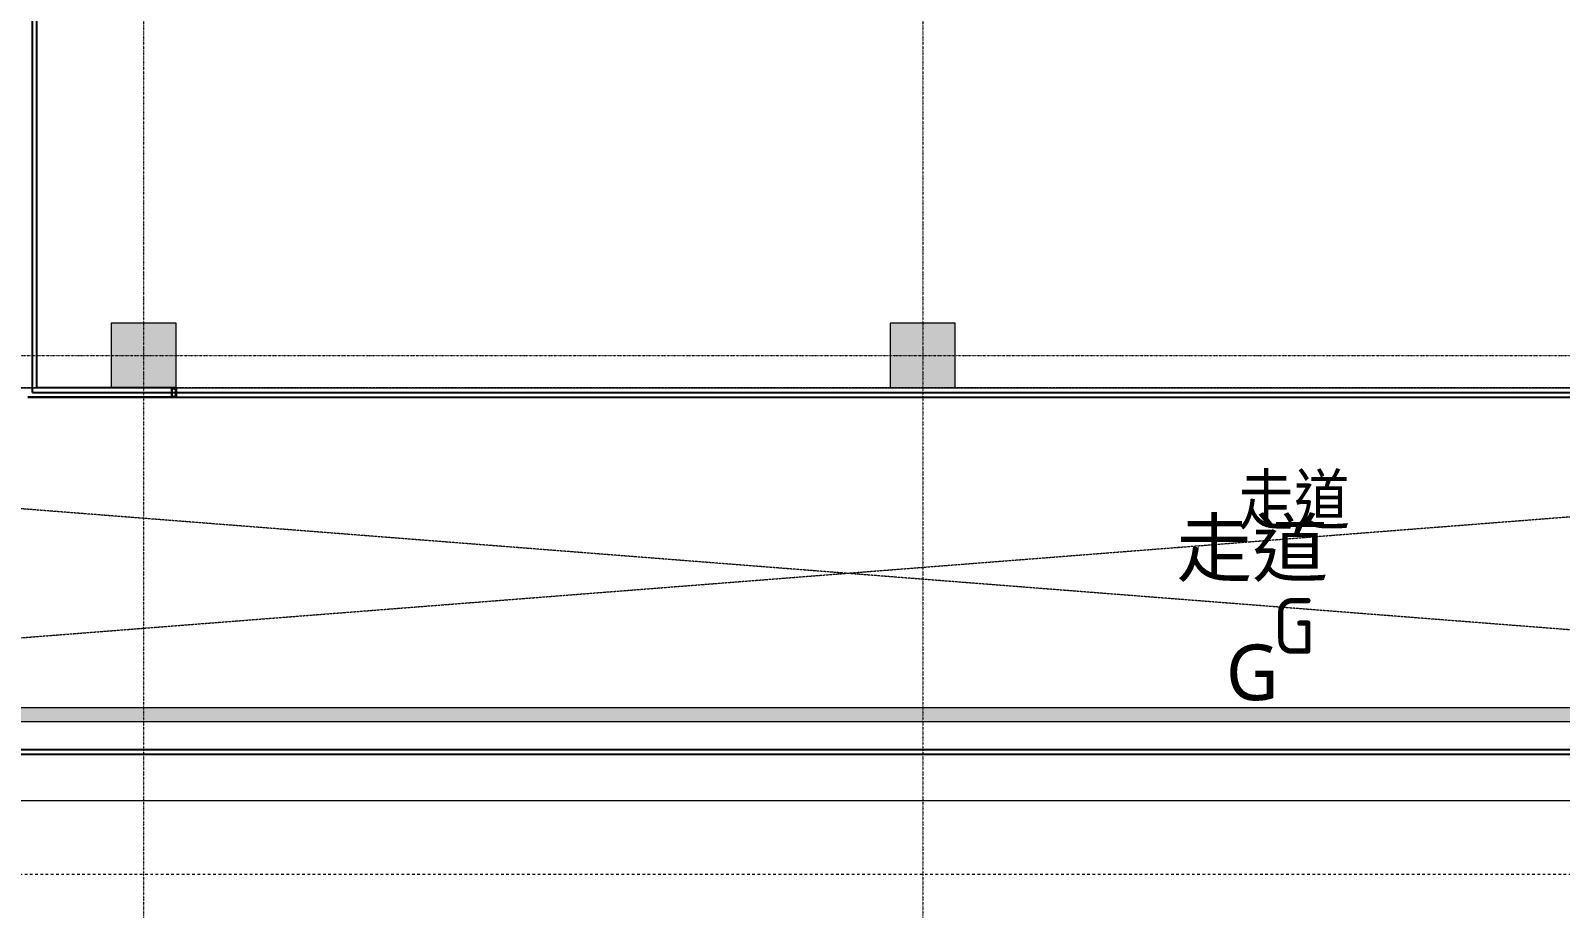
# Model space of a CAD drawing. Extents: x -76427 to 292734, y -42117 to 131250.
# Drawn here: x 208781 to 225276, y 54034 to 63505 of the extents above; entities that cross this region are included whole.
import ezdxf
from ezdxf.enums import TextEntityAlignment as Align

# ---------------------------------------------------------------- set-up
doc = ezdxf.new("R2010")
doc.units = 0
doc.header["$LTSCALE"] = 10
for name, pattern in [('H12PL1$0$HIDDEN', [0.4, 0.3, -0.1]), ('H12PL1$0$JJP_三點線', [0.9, 0.3, -0.15, 0, -0.15, 0, -0.15, 0, -0.15]), ('XFM7P10ICA$0$H12PL1$0$JJP_三點線', [0.9, 0.3, -0.15, 0, -0.15, 0, -0.15, 0, -0.15]), ('XFM7P10ICA$0$H12PL1$0$TAI_虛線', [5.644, 2.822, -2.822])]:
    doc.linetypes.add(name, pattern=pattern)
for name, color, linetype in [('H12PL1$0$A-OBJE-2D', 252, 'Continuous'), ('H12PL1$0$A-ZONE', 252, 'Continuous'), ('H12PL1$0$S-COL', 252, 'Continuous'), ('H12PL1$0$S-GRID', 252, 'Continuous'), ('XFDP10$0$A-W-P4S (50K)', 2, 'Continuous'), ('XFM7P10ICA$0$H12PL1$0$A-TEXT-修改說明', 252, 'Continuous'), ('XFM7P10ICA$0$H12PL1$0$A-WALL-IN', 252, 'Continuous'), ('XFM7P10ICA$0$H12PL1$0$A-ZONE', 252, 'Continuous'), ('XFM7P10ICA$0$H12PL1$0$Hattch', 252, 'Continuous'), ('XFM7P10ICA$0$H12PL1$0$S-COL', 252, 'Continuous'), ('XFM7P10ICA$0$H12PL1$0$S-GRID', 252, 'Continuous'), ('XFM7P10ICA$0$XFDP15$0$A-Partition-Col', 1, 'Continuous'), ('XFM7P10ICA$0$XFDP15$0$A-W-F2S (50K)', 2, 'Continuous')]:
    doc.layers.add(name, color=color, linetype=linetype)
doc.styles.add('H12PL1$0$Standard', font='', dxfattribs={"width": 0.8})
doc.styles.add('XFM7P10ICA$0$H12PL1$0$Standard', font='isocp.shx', dxfattribs={"bigfont": 'chineset.shx'})
doc.styles.get('H12PL1$0$Standard').set_extended_font_data('Microsoft JhengHei')

# ---------------------------------------------------------------- blocks, each defined once
blk = doc.blocks.new('XFM7P10ICA$0$XFDP15$0$TP1-100-Partition_Col-side')
for points in [[(-5, -4.8), (-5.1, -4.8), (-5.1, -4), (-5.1, -4), (-5, -3.9, 0.587703), (-5, -3.9), (-5.1, -3.9), (-5.1, -0.2), (-0.6, -0.2), (-0.5, -0.3), (0, -0.3), (0, -0.2), (0.1, -0.3), (0.5, -0.3), (0.7, -0.2), (5.2, -0.2), (5.2, -3.9), (5, -3.9, 0.587703), (5, -3.9), (5.1, -4), (5.2, -4), (5.2, -4.8), (5, -4.8, 0.587703), (5, -4.8), (5.1, -5), (5.3, -5), (5.3, -4.4), (5.3, -4.3), (5.3, -4.2), (5.3, 0), (-5.3, 0), (-5.3, -4.2), (-5.3, -4.3), (-5.3, -4.4), (-5.3, -5), (-5.1, -5), (-5, -4.8, 0.587703)], [(4.6, -2.1), (3.8, -2.1), (3.8, -2.1), (4.6, -2.1, -0.414214), (4.9, -2.4), (4.9, -4.3, -0.414214), (4.6, -4.6), (-4.6, -4.6, -0.414214), (-4.9, -4.3), (-4.9, -2.4, -0.414214), (-4.6, -2.1), (-3.8, -2.1), (-3.8, -2.1), (-4.6, -2.1, 0.414214), (-4.8, -2.3), (-4.8, -4.3, 0.414214), (-4.6, -4.5), (4.6, -4.5, 0.414214), (4.8, -4.3), (4.8, -2.3, 0.414214)]]:
    blk.add_lwpolyline(points, format="xyb", close=True)
for points in [[(-4.1, -2.1), (-4.1, -2), (-4.9, -2, 0.414214), (-5, -2.2), (-5, -4.7), (-5, -4.7), (-5, -2.2, -0.414214), (-4.9, -2.1), (-4.1, -2.1)], [(4.1, -2.1), (4.1, -2), (4.9, -2, -0.414214), (5, -2.2), (5, -4.7), (5, -4.7), (5, -2.2, 0.414214), (4.9, -2.1), (4.1, -2.1)]]:
    blk.add_lwpolyline(points, format="xyb")
blk = doc.blocks.new('XFM7P10ICA$0$XFDP15')
at = {"layer": 'XFM7P10ICA$0$XFDP15$0$A-W-F2S (50K)'}
for p, q in [((208847.1, 59650, 0), (208851.3, 72400.5, 0)), ((210350, 59550), (208751.3, 59550, 0)), ((210350, 59650, 0), (208847.1, 59650, 0))]:
    blk.add_line(p, q, dxfattribs=at)
at = {"layer": 'XFM7P10ICA$0$XFDP15$0$A-Partition-Col', "xscale": -10, "yscale": 10, "zscale": 10, "rotation": 270}
blk.add_blockref('XFM7P10ICA$0$XFDP15$0$TP1-100-Partition_Col-side', (210350, 59600, 0), dxfattribs=at)
blk = doc.blocks.new('XFM7P10ICA$0$H12PL1')
at = {"layer": 'XFM7P10ICA$0$H12PL1$0$Hattch', "linetype": 'Continuous', "lineweight": 0}
for points in [[(209650, 59650), (210350, 59650), (210350, 60350), (209650, 60350)], [(218050, 59650), (218750, 59650), (218750, 60350), (218050, 60350)], [(192900, 56050), (243150, 56050), (243150, 56200), (192900, 56200)]]:
    blk.add_hatch(color=256, dxfattribs=at).paths.add_polyline_path(points)
at = {"layer": 'XFM7P10ICA$0$H12PL1$0$A-TEXT-修改說明', "linetype": 'XFM7P10ICA$0$H12PL1$0$TAI_虛線', "lineweight": 0}
blk.add_lwpolyline([(199590, 76450), (245150, 76450), (245150, 54400), (190750, 54400), (190750, 92330), (199590, 92330)], close=True, dxfattribs=at)
at = {"layer": 'XFM7P10ICA$0$H12PL1$0$A-TEXT-修改說明', "lineweight": 0}
blk.add_lwpolyline([(192900, 59650), (240400, 59650), (240400, 72550), (238750, 72550), (238750, 89450)], dxfattribs=at)
at = {"layer": 'XFM7P10ICA$0$H12PL1$0$A-WALL-IN', "lineweight": 0, "flags": 128}
for points in [[(243150, 56200), (192900, 56200)], [(192900, 56050), (243150, 56050)]]:
    blk.add_lwpolyline(points, dxfattribs=at)
at = {"layer": 'XFM7P10ICA$0$H12PL1$0$S-COL', "lineweight": 0, "flags": 128}
for points in [[(209650, 59650), (210350, 59650), (210350, 60350), (209650, 60350)], [(218050, 59650), (218750, 59650), (218750, 60350), (218050, 60350)]]:
    blk.add_lwpolyline(points, close=True, dxfattribs=at)
at = {"layer": 'XFM7P10ICA$0$H12PL1$0$S-GRID', "linetype": 'XFM7P10ICA$0$H12PL1$0$JJP_三點線', "lineweight": 0}
for p, q in [((210000, 128250), (210000, -28000)), ((218400, 128250), (218400, -28000)), ((-29000, 60000), (289600, 60000))]:
    blk.add_line(p, q, dxfattribs=at)
blk.add_blockref('XFM7P10ICA$0$XFDP15', (0, 0))
at = {"layer": 'XFM7P10ICA$0$H12PL1$0$A-ZONE', "style": 'XFM7P10ICA$0$H12PL1$0$Standard'}
for s, p in [('走道', (222403.95, 58723.1)), ('G', (222403.95, 57381.21))]:
    blk.add_text(s, height=600, dxfattribs=at).set_placement(p, align=Align.TOP_CENTER)
blk = doc.blocks.new('XFM7P10ICA')
blk.add_blockref('XFM7P10ICA$0$H12PL1', (0, 0))
blk = doc.blocks.new('XFDP10')
at = {"layer": 'XFDP10$0$A-W-P4S (50K)'}
for p, q in [((208801.3, 59600, 0), (208801.3, 71669, 0)), ((208751.3, 59550), (240449.5, 59550, 0)), ((208801.3, 59600, 0), (240449.5, 59600, 0)), ((202225, 55750, 0), (243150, 55750, 0)), ((202225, 55700, 0), (243150, 55700, 0))]:
    blk.add_line(p, q, dxfattribs=at)
blk = doc.blocks.new('H12PL1')
at = {"layer": 'H12PL1$0$A-OBJE-2D', "linetype": 'H12PL1$0$HIDDEN', "lineweight": 0}
for p, q in [((192000, 55650), (243150, 59650)), ((243150, 55650), (192000, 59650))]:
    blk.add_line(p, q, dxfattribs=at)
at = {"layer": 'H12PL1$0$A-OBJE-2D', "lineweight": 0}
blk.add_lwpolyline([(192000, 85950), (192000, 55200), (238800, 55200), (238800, 55650), (243150, 55650)], dxfattribs=at)
at = {"layer": 'H12PL1$0$A-OBJE-2D', "linetype": 'H12PL1$0$HIDDEN', "lineweight": 0}
blk.add_lwpolyline([(243150, 59650), (192000, 59650)], dxfattribs=at)
at = {"layer": 'H12PL1$0$S-COL', "lineweight": 0, "flags": 128}
for points in [[(209650, 59650), (210350, 59650), (210350, 60350), (209650, 60350)], [(218050, 59650), (218750, 59650), (218750, 60350), (218050, 60350)]]:
    blk.add_lwpolyline(points, close=True, dxfattribs=at)
at = {"layer": 'H12PL1$0$S-GRID', "linetype": 'H12PL1$0$JJP_三點線', "lineweight": 0}
for p, q in [((210000, 128250), (210000, -28000)), ((218400, 128250), (218400, -28000)), ((-29000, 60000), (289600, 60000))]:
    blk.add_line(p, q, dxfattribs=at)
blk.add_blockref('XFDP10', (0, 0))
at = {"layer": 'H12PL1$0$A-ZONE', "style": 'H12PL1$0$Standard'}
for s, p in [('走道', (221953.95, 58223.1)), ('G', (221953.95, 56881.21))]:
    blk.add_text(s, height=600, dxfattribs=at).set_placement(p, align=Align.TOP_CENTER)

msp = doc.modelspace()

# ---------------------------------------------------------------- block references
msp.add_blockref('XFM7P10ICA', (0, 0))

# ---------------------------------------------------------------- next in the draw order: block references
msp.add_blockref('H12PL1', (0, 0))

doc.saveas('drawing.dxf')
